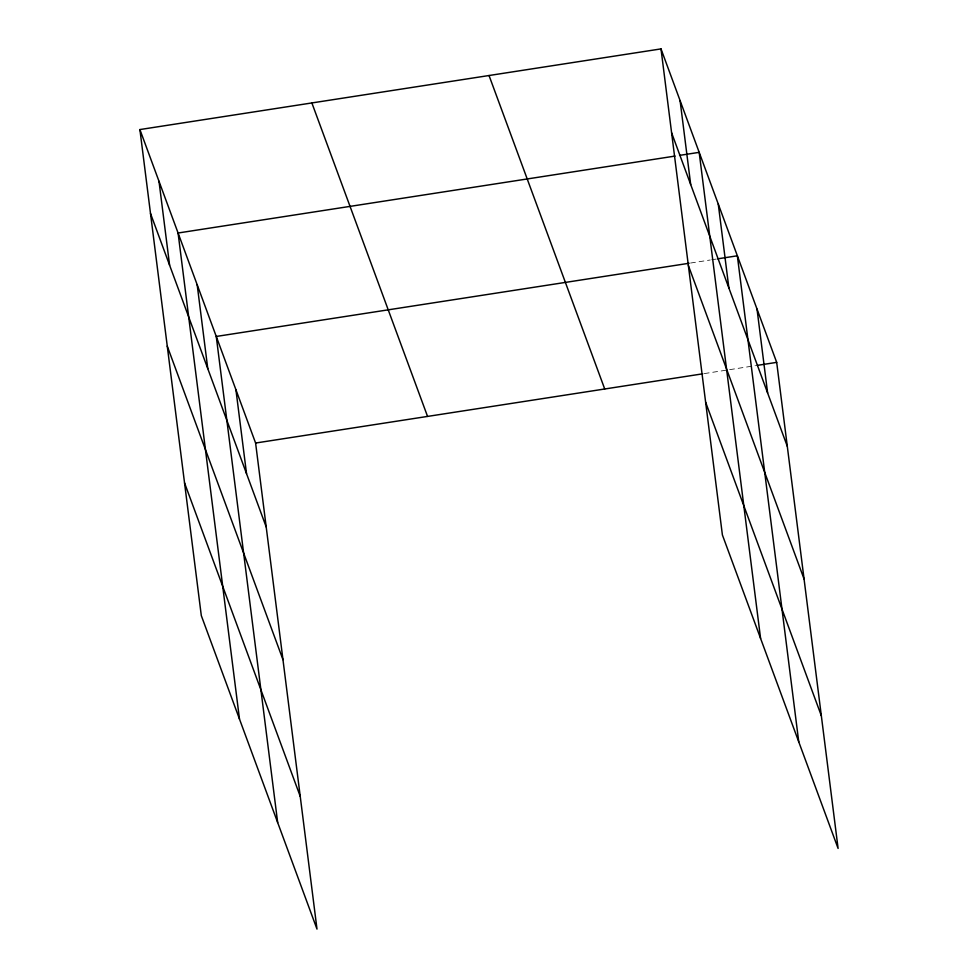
<?xml version="1.0" encoding="UTF-8"?>
<svg xmlns="http://www.w3.org/2000/svg" width="978" height="978" viewBox="0 0 978 978"><rect width="100%" height="100%" fill="white"/><g stroke="black" fill="none" stroke-linecap="round" stroke-linejoin="round"><path stroke-width="0.73" stroke-dasharray="4.89 3.67" d="M690.59 263.033L710.199 260.001M711.715 259.757L716.238 259.06M704.282 373.584L755.566 365.638"/><path stroke-width="1.47" d="M139.903 129.561L255.6 443.034L316.994 929.1L201.309 615.627L139.903 129.561L661.006 48.9L776.691 362.373L838.097 848.439L722.4 534.966L661.006 48.9M675.04 156.077L178.082 233.008L239.488 719.075M679.563 155.38L699.172 152.348L760.578 638.414M689.087 263.265L216.26 336.456L277.666 822.522M717.742 258.828L737.351 255.796L798.757 741.862M255.6 443.034L702.779 373.816M757.082 365.405L776.691 362.373M671.605 132.8L787.29 446.274M688.365 265.515L804.05 578.988M705.639 402.251L821.324 715.725M489.037 75.514L604.722 388.987M311.872 102.947L427.557 416.42M150.502 213.461L266.199 526.934M167.275 346.175L282.96 659.649M184.549 482.912L300.234 796.385M757.021 309.085L767.62 392.985M718.268 204.072L728.867 287.972M680.089 100.624L690.688 184.524M235.93 389.745L246.529 473.645M197.177 284.732L207.776 368.633M158.998 181.285L169.597 265.185"/></g></svg>
